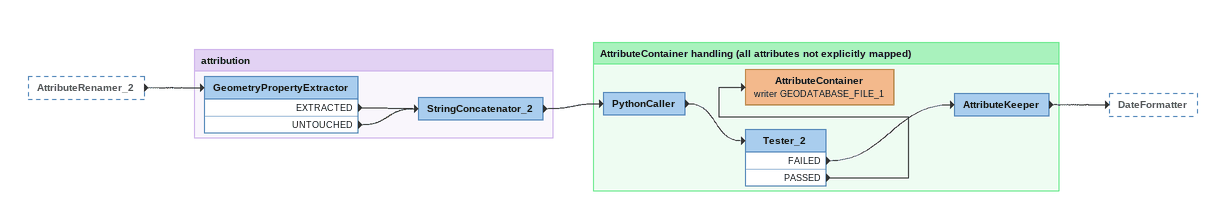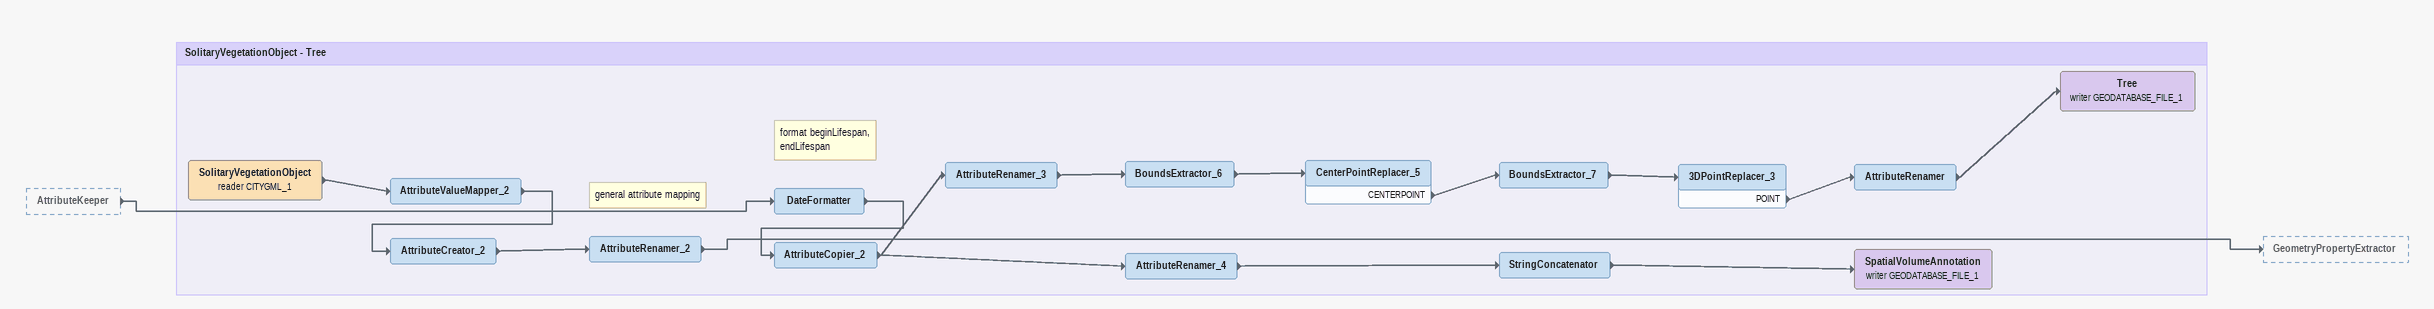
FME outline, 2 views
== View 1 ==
AttributeRenamer_2 [outside]
    -> GeometryPropertyExtractor

Bookmark: attribution
GeometryPropertyExtractor
    EXTRACTED -> StringConcatenator_2
    UNTOUCHED -> StringConcatenator_2
StringConcatenator_2
    -> PythonCaller

Bookmark: AttributeContainer handling (all attributes not explicitly mapped)
PythonCaller
    -> Tester_2
Tester_2
    FAILED -> AttributeKeeper
    PASSED -> AttributeContainer (writer GEODATABASE_FILE_1)
AttributeContainer (writer GEODATABASE_FILE_1)
AttributeKeeper
    -> DateFormatter

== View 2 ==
AttributeKeeper [outside]
    -> DateFormatter

Bookmark: SolitaryVegetationObject - Tree
SolitaryVegetationObject (reader CITYGML_1)
    -> AttributeValueMapper_2
AttributeValueMapper_2
    -> AttributeCreator_2
AttributeCreator_2
    -> AttributeRenamer_2
Note: general attribute mapping
AttributeRenamer_2
    -> GeometryPropertyExtractor
Note: format beginLifespan, / endLifespan
DateFormatter
    -> AttributeCopier_2
AttributeCopier_2
    -> AttributeRenamer_3
    -> AttributeRenamer_4
AttributeRenamer_3
    -> BoundsExtractor_6
BoundsExtractor_6
    -> CenterPointReplacer_5
CenterPointReplacer_5
    CENTERPOINT -> BoundsExtractor_7
BoundsExtractor_7
    -> 3DPointReplacer_3
3DPointReplacer_3
    POINT -> AttributeRenamer
AttributeRenamer
    -> Tree (writer GEODATABASE_FILE_1)
Tree (writer GEODATABASE_FILE_1)
AttributeRenamer_4
    -> StringConcatenator
StringConcatenator
    -> SpatialVolumeAnnotation (writer GEODATABASE_FILE_1)
SpatialVolumeAnnotation (writer GEODATABASE_FILE_1)
